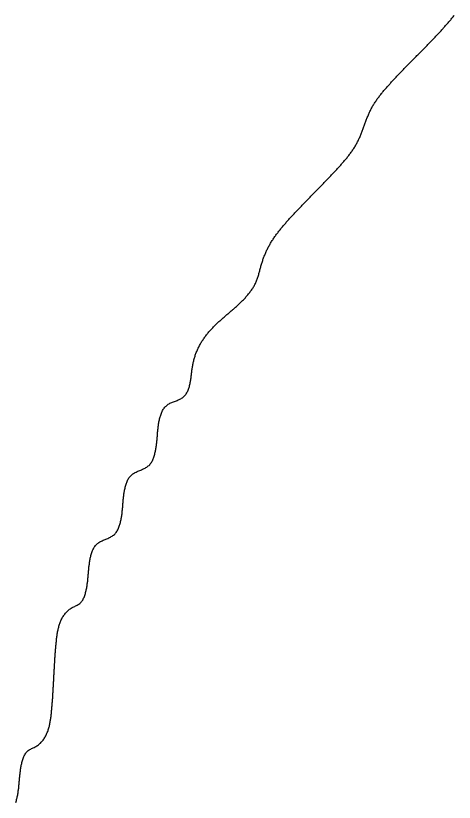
# Model space of a CAD drawing. Extents: x 40 to 225, y 4 to 261.
# Drawn here: x 70.77 to 79.74, y 229.21 to 245.31 of the extents above; entities that cross this region are included whole.
import ezdxf

# ---------------------------------------------------------------- set-up
doc = ezdxf.new("R2010")
doc.units = 0
doc.layers.get('0').update_dxf_attribs({"linetype": 'CONTINUOUS'})

msp = doc.modelspace()

# ---------------------------------------------------------------- linework, layer by layer
at = {"color": 7}
msp.add_polyline3d([(70.7734, 229.209, 0), (70.7799, 229.228, 0), (70.7858, 229.248, 0), (70.7913, 229.268, 0), (70.7963, 229.288, 0), (70.801, 229.308, 0), (70.8053, 229.328, 0), (70.8094, 229.348, 0), (70.8132, 229.368, 0), (70.8167, 229.388, 0), (70.82, 229.407, 0), (70.823, 229.427, 0), (70.8259, 229.446, 0), (70.8285, 229.466, 0), (70.831, 229.485, 0), (70.8333, 229.505, 0), (70.8355, 229.524, 0), (70.8375, 229.544, 0), (70.8395, 229.563, 0), (70.8413, 229.582, 0), (70.8431, 229.601, 0), (70.8448, 229.621, 0), (70.8465, 229.64, 0), (70.8482, 229.659, 0), (70.8499, 229.679, 0), (70.8516, 229.698, 0), (70.8533, 229.717, 0), (70.855, 229.736, 0), (70.8569, 229.756, 0), (70.8588, 229.775, 0), (70.8608, 229.794, 0), (70.863, 229.814, 0), (70.8653, 229.833, 0), (70.8678, 229.853, 0), (70.8704, 229.872, 0), (70.8733, 229.892, 0), (70.8764, 229.911, 0), (70.8797, 229.931, 0), (70.8833, 229.951, 0), (70.8871, 229.971, 0), (70.8913, 229.99, 0), (70.8957, 230.01, 0), (70.9005, 230.031, 0), (70.9057, 230.051, 0), (70.9112, 230.071, 0), (70.9173, 230.091, 0), (70.9239, 230.11, 0), (70.9311, 230.129, 0), (70.9389, 230.148, 0), (70.9474, 230.167, 0), (70.9566, 230.184, 0), (70.9665, 230.201, 0), (70.9773, 230.217, 0), (70.989, 230.233, 0), (71.0017, 230.247, 0), (71.0153, 230.26, 0), (71.0299, 230.272, 0), (71.0455, 230.284, 0), (71.0619, 230.294, 0), (71.079, 230.303, 0), (71.0966, 230.312, 0), (71.1146, 230.321, 0), (71.1327, 230.329, 0), (71.1509, 230.338, 0), (71.1689, 230.346, 0), (71.1866, 230.356, 0), (71.2039, 230.366, 0), (71.2206, 230.377, 0), (71.2367, 230.388, 0), (71.2523, 230.401, 0), (71.2673, 230.414, 0), (71.2817, 230.427, 0), (71.2955, 230.442, 0), (71.3088, 230.456, 0), (71.3215, 230.472, 0), (71.3337, 230.488, 0), (71.3454, 230.504, 0), (71.3565, 230.52, 0), (71.367, 230.537, 0), (71.377, 230.555, 0), (71.3865, 230.572, 0), (71.3955, 230.59, 0), (71.404, 230.607, 0), (71.412, 230.625, 0), (71.4196, 230.643, 0), (71.4267, 230.662, 0), (71.4334, 230.68, 0), (71.4397, 230.699, 0), (71.4456, 230.718, 0), (71.4511, 230.737, 0), (71.4563, 230.756, 0), (71.4611, 230.775, 0), (71.4657, 230.794, 0), (71.4699, 230.813, 0), (71.4739, 230.833, 0), (71.4775, 230.852, 0), (71.481, 230.872, 0), (71.4842, 230.892, 0), (71.4872, 230.911, 0), (71.49, 230.931, 0), (71.4927, 230.951, 0), (71.4952, 230.971, 0), (71.4975, 230.991, 0), (71.4998, 231.011, 0), (71.5019, 231.031, 0), (71.504, 231.05, 0), (71.5059, 231.07, 0), (71.5079, 231.09, 0), (71.5098, 231.11, 0), (71.5116, 231.13, 0), (71.5134, 231.15, 0), (71.5151, 231.169, 0), (71.5168, 231.189, 0), (71.5184, 231.209, 0), (71.5201, 231.229, 0), (71.5216, 231.248, 0), (71.5231, 231.268, 0), (71.5246, 231.288, 0), (71.5261, 231.308, 0), (71.5275, 231.327, 0), (71.5289, 231.347, 0), (71.5302, 231.367, 0), (71.5316, 231.386, 0), (71.5328, 231.406, 0), (71.5341, 231.425, 0), (71.5353, 231.445, 0), (71.5366, 231.465, 0), (71.5378, 231.484, 0), (71.5389, 231.504, 0), (71.5401, 231.523, 0), (71.5412, 231.543, 0), (71.5423, 231.563, 0), (71.5434, 231.582, 0), (71.5445, 231.602, 0), (71.5456, 231.621, 0), (71.5466, 231.641, 0), (71.5477, 231.66, 0), (71.5487, 231.68, 0), (71.5497, 231.699, 0), (71.5508, 231.719, 0), (71.5518, 231.739, 0), (71.5528, 231.758, 0), (71.5538, 231.778, 0), (71.5548, 231.797, 0), (71.5558, 231.817, 0), (71.5569, 231.836, 0), (71.5579, 231.856, 0), (71.5589, 231.875, 0), (71.56, 231.895, 0), (71.561, 231.914, 0), (71.5621, 231.934, 0), (71.5632, 231.954, 0), (71.5642, 231.973, 0), (71.5653, 231.993, 0), (71.5665, 232.012, 0), (71.5676, 232.032, 0), (71.5687, 232.051, 0), (71.5699, 232.071, 0), (71.5711, 232.091, 0), (71.5723, 232.11, 0), (71.5736, 232.13, 0), (71.5748, 232.149, 0), (71.5761, 232.169, 0), (71.5775, 232.189, 0), (71.5788, 232.208, 0), (71.5802, 232.228, 0), (71.5817, 232.248, 0), (71.5831, 232.267, 0), (71.5846, 232.287, 0), (71.5861, 232.307, 0), (71.5877, 232.327, 0), (71.5893, 232.346, 0), (71.591, 232.366, 0), (71.5927, 232.386, 0), (71.5945, 232.406, 0), (71.5963, 232.425, 0), (71.5981, 232.445, 0), (71.6, 232.465, 0), (71.6019, 232.485, 0), (71.6039, 232.505, 0), (71.606, 232.525, 0), (71.6082, 232.545, 0), (71.6104, 232.565, 0), (71.6128, 232.584, 0), (71.6154, 232.604, 0), (71.6181, 232.624, 0), (71.6209, 232.644, 0), (71.624, 232.664, 0), (71.6273, 232.683, 0), (71.6308, 232.703, 0), (71.6345, 232.722, 0), (71.6386, 232.742, 0), (71.6429, 232.761, 0), (71.6475, 232.78, 0), (71.6524, 232.799, 0), (71.6577, 232.818, 0), (71.6633, 232.837, 0), (71.6693, 232.856, 0), (71.6757, 232.875, 0), (71.6825, 232.893, 0), (71.6897, 232.911, 0), (71.6974, 232.93, 0), (71.7055, 232.947, 0), (71.7142, 232.965, 0), (71.7233, 232.983, 0), (71.7329, 233, 0), (71.7431, 233.017, 0), (71.7538, 233.034, 0), (71.765, 233.051, 0), (71.7768, 233.067, 0), (71.7892, 233.082, 0), (71.802, 233.098, 0), (71.8155, 233.112, 0), (71.8295, 233.126, 0), (71.844, 233.14, 0), (71.8592, 233.153, 0), (71.8749, 233.165, 0), (71.8912, 233.176, 0), (71.908, 233.187, 0), (71.9254, 233.197, 0), (71.9433, 233.206, 0), (71.9613, 233.215, 0), (71.9795, 233.223, 0), (71.9976, 233.232, 0), (72.0155, 233.24, 0), (72.033, 233.249, 0), (72.0499, 233.259, 0), (72.0661, 233.269, 0), (72.0815, 233.281, 0), (72.0958, 233.293, 0), (72.1092, 233.307, 0), (72.1215, 233.321, 0), (72.133, 233.337, 0), (72.1435, 233.353, 0), (72.1533, 233.37, 0), (72.1623, 233.388, 0), (72.1706, 233.407, 0), (72.1782, 233.426, 0), (72.1852, 233.445, 0), (72.1917, 233.465, 0), (72.1976, 233.485, 0), (72.2031, 233.505, 0), (72.2082, 233.525, 0), (72.2129, 233.545, 0), (72.2173, 233.565, 0), (72.2213, 233.585, 0), (72.2251, 233.605, 0), (72.2287, 233.624, 0), (72.2319, 233.644, 0), (72.235, 233.663, 0), (72.2378, 233.683, 0), (72.2404, 233.703, 0), (72.2429, 233.722, 0), (72.2451, 233.741, 0), (72.2473, 233.761, 0), (72.2493, 233.78, 0), (72.2512, 233.799, 0), (72.253, 233.819, 0), (72.2547, 233.838, 0), (72.2563, 233.857, 0), (72.258, 233.877, 0), (72.2596, 233.896, 0), (72.2612, 233.915, 0), (72.2628, 233.935, 0), (72.2645, 233.954, 0), (72.2662, 233.973, 0), (72.268, 233.993, 0), (72.2698, 234.012, 0), (72.2719, 234.031, 0), (72.274, 234.051, 0), (72.2763, 234.07, 0), (72.2788, 234.09, 0), (72.2815, 234.109, 0), (72.2844, 234.129, 0), (72.2875, 234.149, 0), (72.2909, 234.168, 0), (72.2946, 234.188, 0), (72.2986, 234.208, 0), (72.3029, 234.227, 0), (72.3076, 234.247, 0), (72.3126, 234.267, 0), (72.3181, 234.287, 0), (72.3239, 234.307, 0), (72.3303, 234.326, 0), (72.3372, 234.345, 0), (72.3446, 234.364, 0), (72.3527, 234.383, 0), (72.3613, 234.401, 0), (72.3707, 234.418, 0), (72.3808, 234.435, 0), (72.3916, 234.452, 0), (72.4032, 234.467, 0), (72.4156, 234.482, 0), (72.429, 234.496, 0), (72.4432, 234.508, 0), (72.4583, 234.52, 0), (72.4742, 234.531, 0), (72.4908, 234.541, 0), (72.5079, 234.551, 0), (72.5256, 234.56, 0), (72.5437, 234.568, 0), (72.5622, 234.577, 0), (72.5808, 234.584, 0), (72.5997, 234.592, 0), (72.6185, 234.6, 0), (72.6374, 234.608, 0), (72.6561, 234.615, 0), (72.6746, 234.624, 0), (72.6928, 234.632, 0), (72.7107, 234.641, 0), (72.728, 234.65, 0), (72.7448, 234.66, 0), (72.7609, 234.671, 0), (72.7762, 234.682, 0), (72.7907, 234.695, 0), (72.8043, 234.708, 0), (72.8171, 234.723, 0), (72.8289, 234.738, 0), (72.84, 234.754, 0), (72.8503, 234.771, 0), (72.8598, 234.788, 0), (72.8687, 234.806, 0), (72.877, 234.824, 0), (72.8846, 234.843, 0), (72.8916, 234.862, 0), (72.8981, 234.882, 0), (72.9042, 234.902, 0), (72.9097, 234.921, 0), (72.9149, 234.941, 0), (72.9197, 234.961, 0), (72.9241, 234.981, 0), (72.9282, 235, 0), (72.932, 235.02, 0), (72.9355, 235.04, 0), (72.9388, 235.059, 0), (72.9418, 235.079, 0), (72.9445, 235.098, 0), (72.9471, 235.118, 0), (72.9495, 235.137, 0), (72.9517, 235.157, 0), (72.9537, 235.176, 0), (72.9556, 235.196, 0), (72.9574, 235.215, 0), (72.9591, 235.234, 0), (72.9608, 235.254, 0), (72.9624, 235.273, 0), (72.964, 235.293, 0), (72.9655, 235.312, 0), (72.9671, 235.331, 0), (72.9687, 235.351, 0), (72.9703, 235.37, 0), (72.972, 235.389, 0), (72.9739, 235.409, 0), (72.9758, 235.428, 0), (72.9778, 235.448, 0), (72.98, 235.467, 0), (72.9823, 235.487, 0), (72.9849, 235.506, 0), (72.9876, 235.526, 0), (72.9906, 235.545, 0), (72.9939, 235.565, 0), (72.9974, 235.584, 0), (73.0011, 235.604, 0), (73.0052, 235.624, 0), (73.0096, 235.644, 0), (73.0144, 235.663, 0), (73.0195, 235.683, 0), (73.0251, 235.703, 0), (73.0311, 235.723, 0), (73.0376, 235.742, 0), (73.0446, 235.761, 0), (73.0522, 235.78, 0), (73.0604, 235.799, 0), (73.0692, 235.817, 0), (73.0787, 235.834, 0), (73.089, 235.851, 0), (73.1, 235.867, 0), (73.1118, 235.882, 0), (73.1245, 235.896, 0), (73.1381, 235.91, 0), (73.1525, 235.922, 0), (73.1678, 235.934, 0), (73.1839, 235.945, 0), (73.2006, 235.955, 0), (73.2179, 235.964, 0), (73.2357, 235.973, 0), (73.2539, 235.982, 0), (73.2724, 235.99, 0), (73.2912, 235.998, 0), (73.31, 236.005, 0), (73.3289, 236.013, 0), (73.3477, 236.021, 0), (73.3664, 236.029, 0), (73.3848, 236.037, 0), (73.403, 236.045, 0), (73.4207, 236.054, 0), (73.4379, 236.064, 0), (73.4545, 236.074, 0), (73.4704, 236.085, 0), (73.4856, 236.097, 0), (73.4998, 236.109, 0), (73.5132, 236.123, 0), (73.5257, 236.138, 0), (73.5374, 236.153, 0), (73.5482, 236.169, 0), (73.5583, 236.186, 0), (73.5677, 236.204, 0), (73.5764, 236.222, 0), (73.5845, 236.24, 0), (73.592, 236.259, 0), (73.5989, 236.278, 0), (73.6053, 236.298, 0), (73.6112, 236.318, 0), (73.6166, 236.337, 0), (73.6217, 236.357, 0), (73.6264, 236.377, 0), (73.6307, 236.397, 0), (73.6348, 236.416, 0), (73.6385, 236.436, 0), (73.6419, 236.456, 0), (73.6451, 236.475, 0), (73.6481, 236.495, 0), (73.6508, 236.514, 0), (73.6533, 236.534, 0), (73.6556, 236.553, 0), (73.6578, 236.573, 0), (73.6598, 236.592, 0), (73.6617, 236.612, 0), (73.6634, 236.631, 0), (73.6651, 236.65, 0), (73.6668, 236.67, 0), (73.6684, 236.689, 0), (73.6699, 236.709, 0), (73.6715, 236.728, 0), (73.673, 236.747, 0), (73.6746, 236.767, 0), (73.6763, 236.786, 0), (73.678, 236.806, 0), (73.6799, 236.825, 0), (73.6818, 236.844, 0), (73.6839, 236.864, 0), (73.6861, 236.883, 0), (73.6885, 236.903, 0), (73.6911, 236.922, 0), (73.6939, 236.942, 0), (73.6969, 236.961, 0), (73.7002, 236.981, 0), (73.7038, 237.001, 0), (73.7077, 237.02, 0), (73.7119, 237.04, 0), (73.7164, 237.06, 0), (73.7212, 237.079, 0), (73.7265, 237.099, 0), (73.7322, 237.119, 0), (73.7383, 237.138, 0), (73.745, 237.158, 0), (73.7521, 237.177, 0), (73.7599, 237.196, 0), (73.7682, 237.214, 0), (73.7773, 237.232, 0), (73.787, 237.249, 0), (73.7974, 237.266, 0), (73.8086, 237.282, 0), (73.8206, 237.297, 0), (73.8335, 237.311, 0), (73.8472, 237.324, 0), (73.8618, 237.337, 0), (73.8773, 237.348, 0), (73.8934, 237.359, 0), (73.9103, 237.369, 0), (73.9277, 237.379, 0), (73.9456, 237.387, 0), (73.9639, 237.396, 0), (73.9825, 237.404, 0), (74.0013, 237.411, 0), (74.0203, 237.418, 0), (74.0394, 237.426, 0), (74.0584, 237.433, 0), (74.0774, 237.44, 0), (74.0961, 237.447, 0), (74.1144, 237.455, 0), (74.1324, 237.463, 0), (74.1499, 237.472, 0), (74.1667, 237.482, 0), (74.1829, 237.492, 0), (74.1983, 237.503, 0), (74.2128, 237.516, 0), (74.2264, 237.53, 0), (74.2391, 237.544, 0), (74.251, 237.56, 0), (74.2622, 237.576, 0), (74.2725, 237.593, 0), (74.2821, 237.611, 0), (74.291, 237.629, 0), (74.2993, 237.648, 0), (74.3068, 237.667, 0), (74.3138, 237.686, 0), (74.3201, 237.705, 0), (74.3259, 237.725, 0), (74.3311, 237.745, 0), (74.3359, 237.764, 0), (74.3402, 237.784, 0), (74.344, 237.803, 0), (74.3476, 237.823, 0), (74.3507, 237.842, 0), (74.3536, 237.862, 0), (74.3563, 237.881, 0), (74.3588, 237.9, 0), (74.3611, 237.92, 0), (74.3634, 237.939, 0), (74.3655, 237.959, 0), (74.3677, 237.978, 0), (74.3699, 237.998, 0), (74.3722, 238.017, 0), (74.3745, 238.037, 0), (74.3771, 238.056, 0), (74.3798, 238.075, 0), (74.3827, 238.095, 0), (74.3859, 238.114, 0), (74.3892, 238.134, 0), (74.3927, 238.153, 0), (74.3965, 238.173, 0), (74.4004, 238.192, 0), (74.4046, 238.211, 0), (74.4091, 238.23, 0), (74.4137, 238.25, 0), (74.4186, 238.269, 0), (74.4238, 238.288, 0), (74.4292, 238.307, 0), (74.4349, 238.326, 0), (74.4408, 238.345, 0), (74.447, 238.364, 0), (74.4534, 238.382, 0), (74.4602, 238.401, 0), (74.4672, 238.419, 0), (74.4745, 238.438, 0), (74.4821, 238.456, 0), (74.49, 238.474, 0), (74.4981, 238.492, 0), (74.5066, 238.51, 0), (74.5153, 238.528, 0), (74.5243, 238.545, 0), (74.5335, 238.563, 0), (74.543, 238.58, 0), (74.5527, 238.597, 0), (74.5626, 238.614, 0), (74.5728, 238.631, 0), (74.5833, 238.648, 0), (74.5939, 238.665, 0), (74.6048, 238.681, 0), (74.6159, 238.698, 0), (74.6272, 238.714, 0), (74.6387, 238.73, 0), (74.6503, 238.746, 0), (74.6622, 238.762, 0), (74.6743, 238.778, 0), (74.6865, 238.793, 0), (74.6989, 238.809, 0), (74.7115, 238.824, 0), (74.7243, 238.839, 0), (74.7372, 238.854, 0), (74.7502, 238.869, 0), (74.7634, 238.884, 0), (74.7767, 238.898, 0), (74.7902, 238.912, 0), (74.8038, 238.927, 0), (74.8175, 238.941, 0), (74.8314, 238.955, 0), (74.8453, 238.969, 0), (74.8593, 238.983, 0), (74.8735, 238.996, 0), (74.8877, 239.01, 0), (74.9021, 239.024, 0), (74.9165, 239.037, 0), (74.9309, 239.05, 0), (74.9455, 239.064, 0), (74.9601, 239.077, 0), (74.9748, 239.09, 0), (74.9895, 239.103, 0), (75.0043, 239.116, 0), (75.0191, 239.129, 0), (75.0339, 239.142, 0), (75.0488, 239.155, 0), (75.0637, 239.168, 0), (75.0786, 239.181, 0), (75.0935, 239.194, 0), (75.1085, 239.207, 0), (75.1234, 239.219, 0), (75.1383, 239.232, 0), (75.1533, 239.245, 0), (75.1682, 239.258, 0), (75.1831, 239.271, 0), (75.1979, 239.283, 0), (75.2128, 239.296, 0), (75.2276, 239.309, 0), (75.2424, 239.322, 0), (75.2571, 239.335, 0), (75.2718, 239.348, 0), (75.2864, 239.361, 0), (75.301, 239.375, 0), (75.3155, 239.388, 0), (75.33, 239.401, 0), (75.3444, 239.415, 0), (75.3587, 239.428, 0), (75.3729, 239.442, 0), (75.3871, 239.456, 0), (75.4012, 239.47, 0), (75.4151, 239.484, 0), (75.429, 239.498, 0), (75.4428, 239.512, 0), (75.4565, 239.527, 0), (75.47, 239.541, 0), (75.4834, 239.556, 0), (75.4966, 239.571, 0), (75.5097, 239.586, 0), (75.5226, 239.601, 0), (75.5353, 239.617, 0), (75.5478, 239.632, 0), (75.56, 239.648, 0), (75.572, 239.664, 0), (75.5838, 239.68, 0), (75.5952, 239.696, 0), (75.6064, 239.712, 0), (75.6173, 239.729, 0), (75.6279, 239.745, 0), (75.6381, 239.762, 0), (75.648, 239.779, 0), (75.6576, 239.796, 0), (75.6667, 239.814, 0), (75.6755, 239.831, 0), (75.6838, 239.849, 0), (75.6918, 239.867, 0), (75.6993, 239.885, 0), (75.7064, 239.903, 0), (75.7132, 239.921, 0), (75.7197, 239.94, 0), (75.7258, 239.959, 0), (75.7317, 239.977, 0), (75.7374, 239.996, 0), (75.7429, 240.015, 0), (75.7482, 240.034, 0), (75.7535, 240.053, 0), (75.7586, 240.072, 0), (75.7637, 240.091, 0), (75.7688, 240.111, 0), (75.7739, 240.13, 0), (75.779, 240.149, 0), (75.7842, 240.168, 0), (75.7896, 240.187, 0), (75.7951, 240.206, 0), (75.8007, 240.225, 0), (75.8065, 240.244, 0), (75.8124, 240.263, 0), (75.8184, 240.282, 0), (75.8247, 240.301, 0), (75.8311, 240.319, 0), (75.8376, 240.338, 0), (75.8443, 240.356, 0), (75.8512, 240.375, 0), (75.8583, 240.393, 0), (75.8655, 240.412, 0), (75.873, 240.43, 0), (75.8806, 240.448, 0), (75.8884, 240.466, 0), (75.8964, 240.484, 0), (75.9045, 240.502, 0), (75.9129, 240.52, 0), (75.9215, 240.537, 0), (75.9303, 240.555, 0), (75.9393, 240.572, 0), (75.9486, 240.59, 0), (75.958, 240.607, 0), (75.9676, 240.624, 0), (75.9774, 240.641, 0), (75.9874, 240.658, 0), (75.9976, 240.675, 0), (76.0079, 240.692, 0), (76.0185, 240.708, 0), (76.0292, 240.725, 0), (76.04, 240.741, 0), (76.051, 240.758, 0), (76.0622, 240.774, 0), (76.0734, 240.79, 0), (76.0849, 240.806, 0), (76.0964, 240.822, 0), (76.1081, 240.838, 0), (76.12, 240.854, 0), (76.1319, 240.87, 0), (76.1439, 240.885, 0), (76.1561, 240.901, 0), (76.1683, 240.916, 0), (76.1807, 240.932, 0), (76.1931, 240.947, 0), (76.2057, 240.963, 0), (76.2183, 240.978, 0), (76.2309, 240.993, 0), (76.2437, 241.008, 0), (76.2565, 241.024, 0), (76.2694, 241.039, 0), (76.2823, 241.054, 0), (76.2953, 241.069, 0), (76.3083, 241.084, 0), (76.3213, 241.099, 0), (76.3344, 241.113, 0), (76.3476, 241.128, 0), (76.3607, 241.143, 0), (76.3739, 241.158, 0), (76.3871, 241.172, 0), (76.4004, 241.187, 0), (76.4136, 241.202, 0), (76.427, 241.216, 0), (76.4403, 241.231, 0), (76.4537, 241.245, 0), (76.467, 241.26, 0), (76.4805, 241.274, 0), (76.4939, 241.289, 0), (76.5074, 241.303, 0), (76.5209, 241.317, 0), (76.5344, 241.332, 0), (76.5479, 241.346, 0), (76.5614, 241.36, 0), (76.575, 241.375, 0), (76.5886, 241.389, 0), (76.6022, 241.403, 0), (76.6158, 241.417, 0), (76.6295, 241.431, 0), (76.6431, 241.446, 0), (76.6568, 241.46, 0), (76.6705, 241.474, 0), (76.6841, 241.488, 0), (76.6978, 241.502, 0), (76.7116, 241.516, 0), (76.7253, 241.53, 0), (76.739, 241.544, 0), (76.7527, 241.558, 0), (76.7665, 241.572, 0), (76.7802, 241.586, 0), (76.794, 241.6, 0), (76.8077, 241.615, 0), (76.8215, 241.629, 0), (76.8353, 241.643, 0), (76.849, 241.657, 0), (76.8628, 241.671, 0), (76.8766, 241.685, 0), (76.8903, 241.699, 0), (76.9041, 241.713, 0), (76.9179, 241.727, 0), (76.9316, 241.741, 0), (76.9454, 241.755, 0), (76.9591, 241.769, 0), (76.9729, 241.783, 0), (76.9866, 241.797, 0), (77.0004, 241.811, 0), (77.0141, 241.825, 0), (77.0278, 241.839, 0), (77.0416, 241.853, 0), (77.0553, 241.867, 0), (77.069, 241.881, 0), (77.0827, 241.895, 0), (77.0964, 241.909, 0), (77.11, 241.923, 0), (77.1237, 241.938, 0), (77.1374, 241.952, 0), (77.151, 241.966, 0), (77.1646, 241.98, 0), (77.1783, 241.994, 0), (77.1919, 242.009, 0), (77.2054, 242.023, 0), (77.219, 242.037, 0), (77.2326, 242.052, 0), (77.2461, 242.066, 0), (77.2597, 242.08, 0), (77.2732, 242.095, 0), (77.2867, 242.109, 0), (77.3001, 242.124, 0), (77.3136, 242.138, 0), (77.327, 242.153, 0), (77.3405, 242.167, 0), (77.3539, 242.182, 0), (77.3672, 242.196, 0), (77.3806, 242.211, 0), (77.3939, 242.226, 0), (77.4072, 242.24, 0), (77.4205, 242.255, 0), (77.4337, 242.27, 0), (77.4469, 242.285, 0), (77.46, 242.3, 0), (77.473, 242.315, 0), (77.486, 242.33, 0), (77.4989, 242.345, 0), (77.5117, 242.36, 0), (77.5245, 242.375, 0), (77.5371, 242.391, 0), (77.5496, 242.406, 0), (77.562, 242.421, 0), (77.5743, 242.437, 0), (77.5865, 242.453, 0), (77.5985, 242.468, 0), (77.6104, 242.484, 0), (77.6221, 242.5, 0), (77.6337, 242.516, 0), (77.6452, 242.532, 0), (77.6564, 242.548, 0), (77.6675, 242.564, 0), (77.6785, 242.581, 0), (77.6892, 242.597, 0), (77.6997, 242.614, 0), (77.7101, 242.63, 0), (77.7202, 242.647, 0), (77.7301, 242.664, 0), (77.7398, 242.681, 0), (77.7493, 242.698, 0), (77.7585, 242.715, 0), (77.7675, 242.733, 0), (77.7763, 242.75, 0), (77.7848, 242.768, 0), (77.7932, 242.786, 0), (77.8013, 242.804, 0), (77.8093, 242.822, 0), (77.8171, 242.84, 0), (77.8248, 242.858, 0), (77.8323, 242.876, 0), (77.8397, 242.894, 0), (77.847, 242.913, 0), (77.8541, 242.931, 0), (77.8612, 242.949, 0), (77.8682, 242.968, 0), (77.8752, 242.986, 0), (77.882, 243.005, 0), (77.8889, 243.024, 0), (77.8957, 243.042, 0), (77.9025, 243.061, 0), (77.9093, 243.079, 0), (77.9161, 243.098, 0), (77.923, 243.116, 0), (77.9298, 243.135, 0), (77.9368, 243.154, 0), (77.9437, 243.172, 0), (77.9508, 243.191, 0), (77.9579, 243.209, 0), (77.9652, 243.227, 0), (77.9725, 243.246, 0), (77.98, 243.264, 0), (77.9876, 243.282, 0), (77.9954, 243.3, 0), (78.0033, 243.318, 0), (78.0114, 243.336, 0), (78.0196, 243.354, 0), (78.0281, 243.371, 0), (78.0368, 243.389, 0), (78.0457, 243.406, 0), (78.0549, 243.424, 0), (78.0643, 243.441, 0), (78.0739, 243.458, 0), (78.0837, 243.475, 0), (78.0938, 243.492, 0), (78.1041, 243.509, 0), (78.1145, 243.525, 0), (78.1252, 243.542, 0), (78.136, 243.558, 0), (78.1471, 243.574, 0), (78.1583, 243.59, 0), (78.1697, 243.607, 0), (78.1812, 243.623, 0), (78.1929, 243.638, 0), (78.2048, 243.654, 0), (78.2167, 243.67, 0), (78.2289, 243.686, 0), (78.2411, 243.701, 0), (78.2535, 243.717, 0), (78.266, 243.732, 0), (78.2786, 243.747, 0), (78.2912, 243.762, 0), (78.304, 243.778, 0), (78.3169, 243.793, 0), (78.3299, 243.808, 0), (78.3429, 243.823, 0), (78.356, 243.838, 0), (78.3691, 243.853, 0), (78.3823, 243.867, 0), (78.3956, 243.882, 0), (78.4089, 243.897, 0), (78.4222, 243.912, 0), (78.4355, 243.926, 0), (78.4489, 243.941, 0), (78.4623, 243.956, 0), (78.4757, 243.97, 0), (78.4892, 243.985, 0), (78.5026, 243.999, 0), (78.5161, 244.014, 0), (78.5296, 244.028, 0), (78.5431, 244.043, 0), (78.5566, 244.057, 0), (78.5702, 244.071, 0), (78.5837, 244.086, 0), (78.5973, 244.1, 0), (78.6109, 244.114, 0), (78.6245, 244.129, 0), (78.6381, 244.143, 0), (78.6517, 244.157, 0), (78.6654, 244.171, 0), (78.679, 244.185, 0), (78.6927, 244.2, 0), (78.7064, 244.214, 0), (78.72, 244.228, 0), (78.7337, 244.242, 0), (78.7474, 244.256, 0), (78.7612, 244.27, 0), (78.7749, 244.284, 0), (78.7886, 244.298, 0), (78.8023, 244.312, 0), (78.8161, 244.326, 0), (78.8298, 244.34, 0), (78.8436, 244.354, 0), (78.8573, 244.368, 0), (78.8711, 244.382, 0), (78.8848, 244.396, 0), (78.8986, 244.41, 0), (78.9123, 244.424, 0), (78.9261, 244.438, 0), (78.9399, 244.452, 0), (78.9536, 244.466, 0), (78.9674, 244.48, 0), (78.9811, 244.494, 0), (78.9949, 244.508, 0), (79.0086, 244.522, 0), (79.0224, 244.536, 0), (79.0361, 244.55, 0), (79.0499, 244.564, 0), (79.0636, 244.578, 0), (79.0774, 244.592, 0), (79.0911, 244.606, 0), (79.1048, 244.62, 0), (79.1185, 244.635, 0), (79.1323, 244.649, 0), (79.146, 244.663, 0), (79.1597, 244.677, 0), (79.1734, 244.691, 0), (79.1871, 244.705, 0), (79.2008, 244.719, 0), (79.2145, 244.733, 0), (79.2281, 244.747, 0), (79.2418, 244.761, 0), (79.2555, 244.776, 0), (79.2691, 244.79, 0), (79.2828, 244.804, 0), (79.2964, 244.818, 0), (79.31, 244.832, 0), (79.3237, 244.847, 0), (79.3373, 244.861, 0), (79.3509, 244.875, 0), (79.3644, 244.89, 0), (79.378, 244.904, 0), (79.3916, 244.918, 0), (79.4052, 244.933, 0), (79.4187, 244.947, 0), (79.4322, 244.962, 0), (79.4458, 244.976, 0), (79.4593, 244.991, 0), (79.4728, 245.005, 0), (79.4862, 245.02, 0), (79.4997, 245.034, 0), (79.5132, 245.049, 0), (79.5266, 245.064, 0), (79.54, 245.078, 0), (79.5534, 245.093, 0), (79.5667, 245.108, 0), (79.5799, 245.123, 0), (79.5931, 245.138, 0), (79.6062, 245.152, 0), (79.6193, 245.167, 0), (79.6322, 245.183, 0), (79.6451, 245.198, 0), (79.6578, 245.213, 0), (79.6704, 245.228, 0), (79.6829, 245.244, 0), (79.6953, 245.259, 0), (79.7076, 245.275, 0), (79.7197, 245.29, 0), (79.7316, 245.306, 0), (79.7434, 245.322, 0)], dxfattribs=at)

doc.saveas('drawing.dxf')
